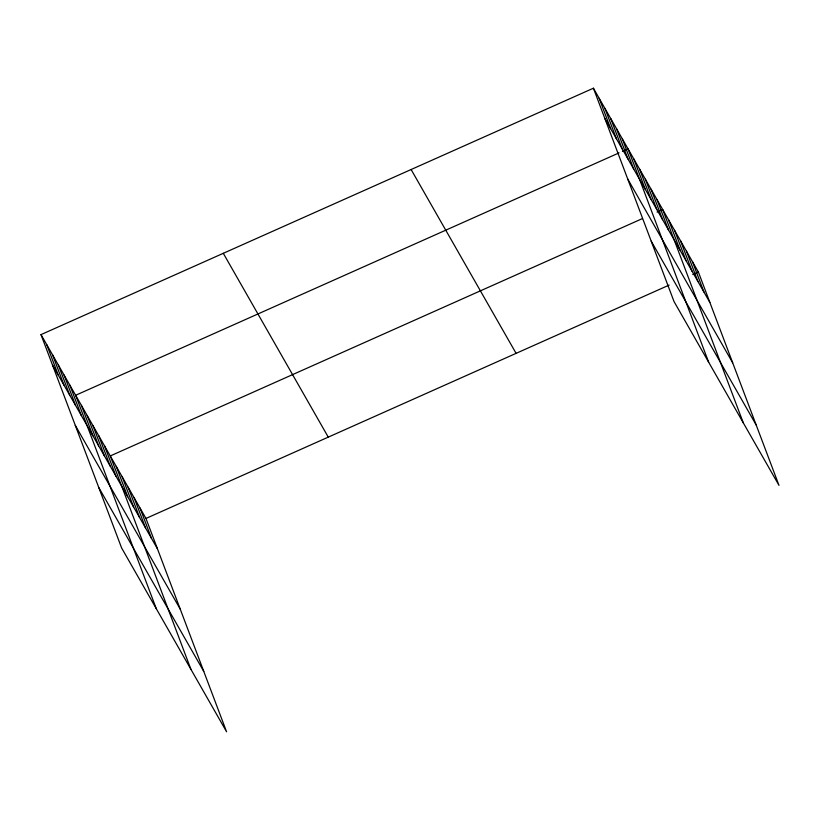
<?xml version="1.0" encoding="UTF-8"?>
<svg xmlns="http://www.w3.org/2000/svg" width="820" height="820" viewBox="0 0 820 820"><rect width="100%" height="100%" fill="white"/><g stroke="black" fill="none" stroke-linecap="round" stroke-linejoin="round"><path stroke-width="1.23" d="M41 334.621L145.97 518.445L226.586 731.788L121.616 547.965L41 334.621L593.413 88.212L698.384 272.035L779 485.378L674.03 301.555L593.413 88.212M619.049 152.889L75.645 395.281L156.261 608.624M622.421 151.382L628.048 148.871L708.664 362.214M642.439 218.571L110.28 455.94L190.896 669.284M657.066 212.052L662.693 209.541L743.309 422.884M145.97 518.445L669.13 285.093M692.756 274.546L698.384 272.035M604.883 118.572L709.853 302.395M627.7 178.955L732.67 362.788M651.213 241.172L756.183 424.996M411.117 169.525L516.087 353.348M223.296 253.308L328.266 437.132M52.47 364.982L157.45 548.805M75.286 425.365L180.267 609.188M98.8 487.582L203.77 671.406M692.439 261.621L703.909 291.981M686.483 251.207L697.963 281.567M680.538 240.793L692.008 271.154M674.593 230.369L686.063 260.729M668.638 219.955L680.118 250.315M656.922 199.424L668.392 229.795M651.141 189.317L662.621 219.678M645.371 179.211L656.851 209.571M639.6 169.094L651.07 199.455M633.829 158.988L645.299 189.348M622.277 138.764L633.747 169.125M616.507 128.658L627.976 159.018M610.736 118.541L622.206 148.912M604.955 108.435L616.435 138.795M599.184 98.328L610.654 128.689M140.025 508.031L151.495 538.391M134.08 497.607L145.55 527.967M128.125 487.193L139.605 517.553M122.18 476.779L133.65 507.139M116.235 466.354L127.705 496.725M104.509 445.834L115.979 476.194M98.738 435.717L110.208 466.088M92.957 425.611L104.437 455.971M87.186 415.504L98.656 445.865M81.416 405.387L92.885 435.758M69.864 385.174L81.344 415.535M64.093 375.058L75.563 405.418M58.322 364.951L69.792 395.312M52.552 354.834L64.021 385.205M46.771 344.728L58.251 375.088"/></g></svg>
